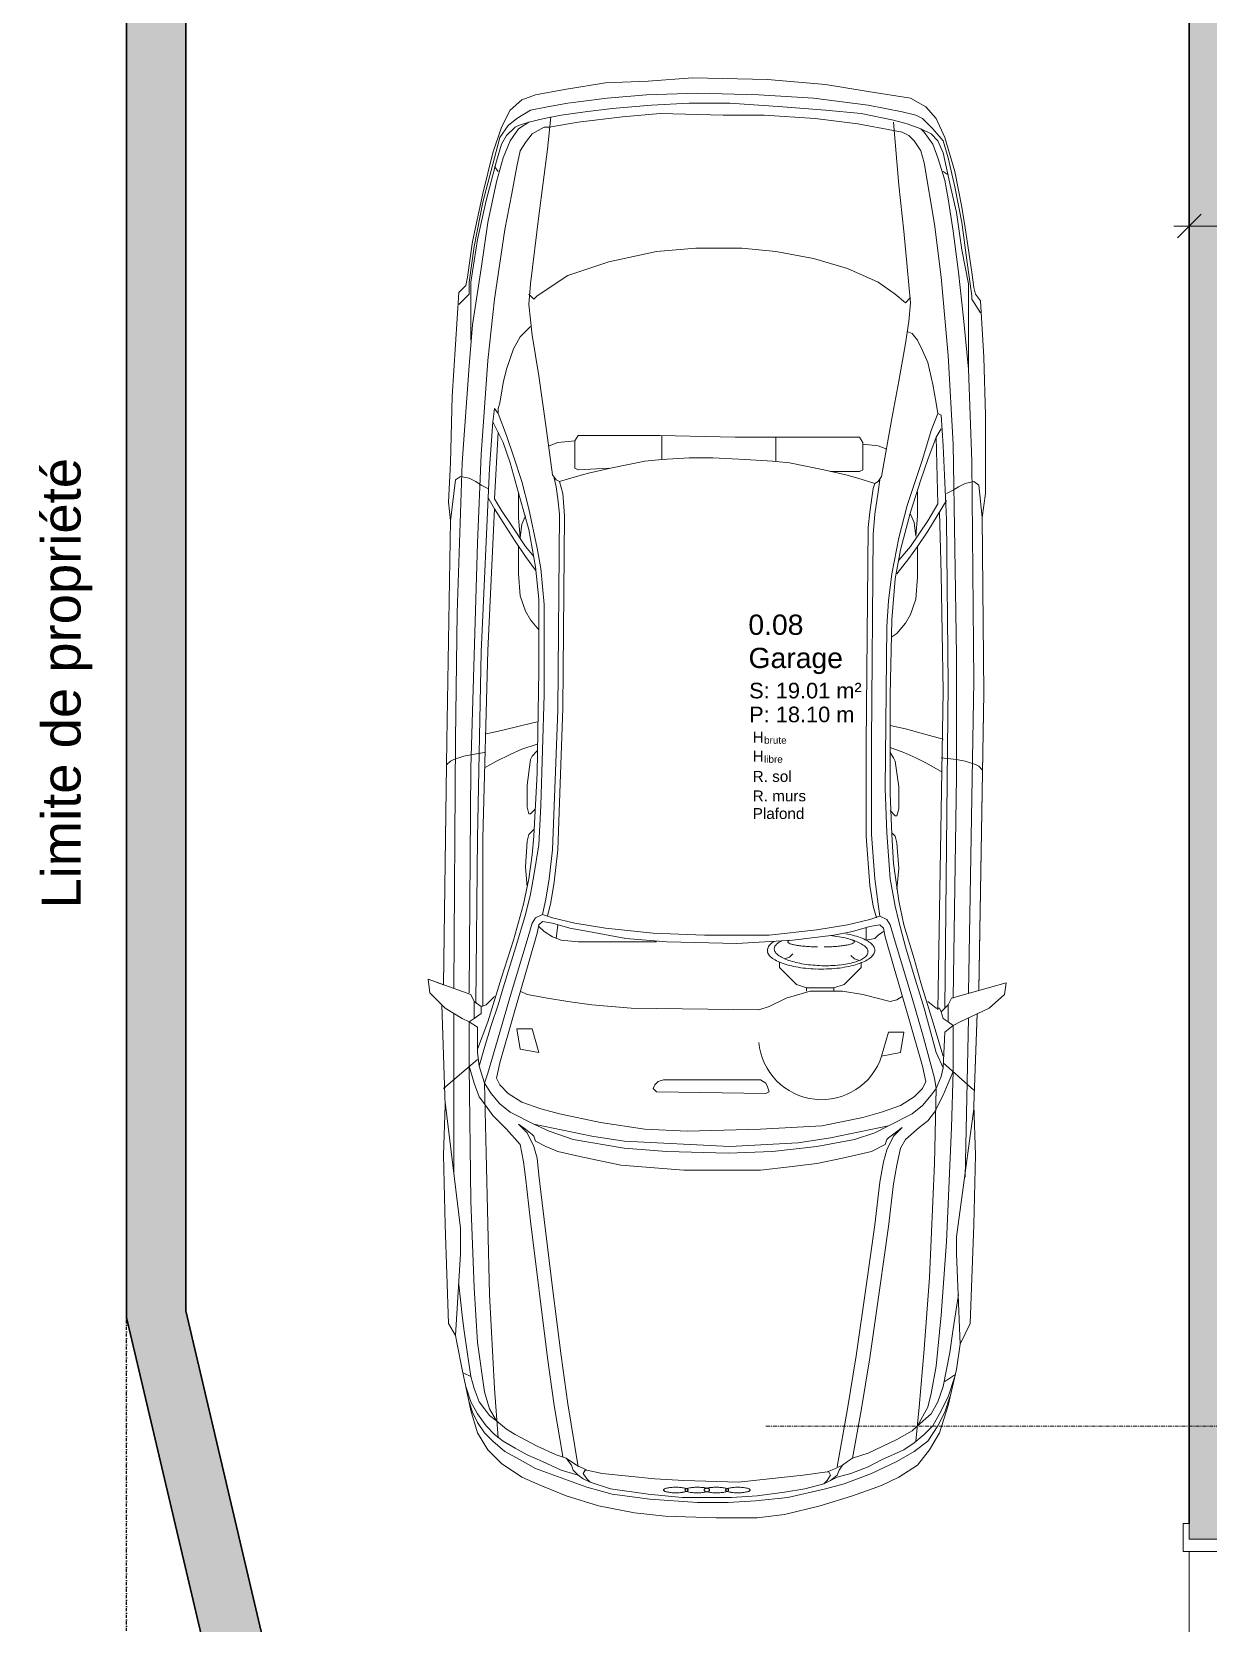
# Model space of a CAD drawing. Header units: millimetres. Extents: x -83 to 30397, y 298 to 25043.
# Drawn here: x 1936 to 5710, y 11233 to 16340 of the extents above; entities that cross this region are included whole.
import ezdxf

# ---------------------------------------------------------------- set-up
doc = ezdxf.new("R2010")
doc.units = ezdxf.units.MM
for name, pattern in [('Dash dot', [21, 10, -5, 1, -5]), ('Double dash', [55, 20, -5, 10, -5, 10, -5]), ('Grid Line', [22.225, 12.7, -3.175, 3.175, -3.175])]:
    doc.linetypes.add(name, pattern=pattern)
for name, color, linetype, lineweight in [('A-ANNO-DIMS', 211, 'Continuous', 9), ('A-ANNO-DIMS-50', 211, 'Continuous', 9), ('A-AREA-IDEN', 2, 'Continuous', 9), ('A-DETL-MBND', 5, 'Continuous', 9), ('A-DOOR', 31, 'Continuous', 9), ('A-DOOR-FRAM', 31, 'Continuous', 18), ('A-FLOR', 192, 'Continuous', 9), ('A-WALL', 113, 'Continuous', 9), ('A-WALL-PATT', 111, 'Continuous', 35), ('C-PROP-LINE', 91, 'Double dash', 25), ('G-ANNO-TEXT', 231, 'Continuous', 9), ('S-GRID', 1, 'Continuous', 9)]:
    doc.layers.add(name, color=color, linetype=linetype, lineweight=lineweight)
doc.styles.add('Arial', font='arial.ttf', dxfattribs={"height": 75})
doc.styles.add('Arial_10', font='arial.ttf', dxfattribs={"height": 125})
doc.styles.add('Arial_3', font='arial.ttf', dxfattribs={"height": 0.7})
doc.styles.add('Arial_4', font='arial.ttf', dxfattribs={"height": 0.454924})
doc.styles.add('Arial_5', font='arial.ttf', dxfattribs={"height": 50})
doc.styles.add('Arial_6', font='arial.ttf', dxfattribs={"height": 65})
doc.dimstyles.new('ANNOTATION_1_5MM_BLACK_2', dxfattribs={"dimscale": 304.8, "dimtxt": 76.519455, "dimasz": 0.246063, "dimexe": 0.164042, "dimexo": 0.0625, "dimgap": 0.065617, "dimtad": 1, "dimdec": 1, "dimlfac": 0.1, "dimrnd": 0.5, "dimdsep": 46, "dimtxsty": 'Arial', "dimblk1": 'OBLIQUE', "dimblk2": 'OBLIQUE', "dimsah": 1, "dimcen": 0.09, "dimdle": 0.164042, "dimazin": 0, "dimtfac": 1, "dimtdec": 4, "dimtix": 1, "dimtmove": 0, "dimatfit": 3, "dimfxl": 0.164042, "dimfxlon": 1, "dimtvp": 1, "dimtolj": 1, "dimtzin": 0, "dimarcsym": 2})

# ---------------------------------------------------------------- blocks, each defined once
blk = doc.blocks.new('DOOR_SIMPLE _U-CASING - 1010 x 2135-688134-N_F_ E_0')
at = {"layer": 'A-DOOR'}
for p, q in [((-465, 326.5), (465, 326.5)), ((465, -346.5), (465, -1256.5))]:
    blk.add_line(p, q, dxfattribs=at)
at = {"layer": 'A-DOOR', "lineweight": 18}
for p, q in [((-465, -286.5), (465, -286.5)), ((-465, -326.5), (-465, -286.5)), ((465, -286.5), (465, -326.5)), ((465, -326.5), (-465, -326.5))]:
    blk.add_line(p, q, dxfattribs=at)
at = {"layer": 'A-DOOR'}
blk.add_arc((465, -326.5), 930, 180, 270, dxfattribs=at)
at = {"layer": 'A-DOOR-FRAM'}
for p, q in [((-555, 346.5), (-465, 346.5)), ((-555, 326.5), (-555, 346.5)), ((-505, 326.5), (-555, 326.5)), ((-505, -326.5), (-505, 326.5)), ((-465, 346.5), (-465, -346.5)), ((465, 346.5), (555, 346.5)), ((465, -346.5), (465, 346.5)), ((505, 326.5), (505, -326.5)), ((555, 326.5), (505, 326.5)), ((555, 346.5), (555, 326.5)), ((-555, -326.5), (-505, -326.5)), ((-555, -346.5), (-555, -326.5)), ((-465, -346.5), (-555, -346.5)), ((555, -346.5), (465, -346.5)), ((505, -326.5), (555, -326.5)), ((555, -326.5), (555, -346.5))]:
    blk.add_line(p, q, dxfattribs=at)
blk = doc.blocks.new('CAR - F_audi_a8_o_dwg-304222-N_F_ E_0')
at = {"layer": 'A-DETL-MBND'}
for p, q in [((1637.8, 762.5), (1534.1, 884.5)), ((503.3, 786.9), (515.5, 811.3)), ((1235.3, 847.9), (1802.6, 847.9)), ((1827, 750.3), (1845.3, 774.7)), ((4834.3, 701.5), (4816, 689.3)), ((2071, 481.9), (2119.8, 475.8)), ((3785.1, 103.7), (3870.5, 103.7)), ((3779, -305), (3864.4, -305)), ((1894.1, -414.8), (1894.1, -512.4)), ((484.9, -908.9), (509.3, -945.5)), ((1625.7, -902.8), (1528.1, -1012.6)), ((1808.7, -896.7), (1833.1, -921.1)), ((4816, -902.8), (4803.8, -921.1)), ((1216.9, -982.1), (1784.2, -994.3))]:
    blk.add_line(p, q, dxfattribs=at)
at = {"layer": 'A-DETL-MBND', "flags": 128}
for points in [[(1802.6, -1024.8), (1473.2, -1012.6), (1296.2, -1018.7), (1046.1, -1012.6), (692.4, -1000.4), (619.2, -963.8), (527.6, -951.6), (399.6, -921.1), (302, -890.6), (240.9, -854), (186.1, -811.3), (143.3, -744.2), (112.8, -683.2), (76.3, -579.5), (39.6, -463.6), (9.2, -335.5), (-3.1, -237.9), (-3.1, -91.5), (3.1, 91.5), (15.3, 201.3), (39.6, 329.4), (76.3, 445.3), (112.8, 536.8), (143.3, 603.9), (192.1, 677.1), (240.9, 725.9), (302, 762.5), (381.3, 786.9), (527.6, 817.4), (619.2, 835.7), (649.6, 841.8), (692.4, 866.2), (1046.1, 878.4), (1296.2, 884.5), (1473.2, 878.4), (1833.1, 890.6), (1473.2, 878.4), (1296.2, 884.5), (1046.1, 878.4), (692.4, 866.2), (649.6, 841.8), (619.2, 835.7), (527.6, 817.4), (381.3, 786.9), (302, 762.5), (240.9, 725.9), (192.1, 677.1), (143.3, 603.9), (112.8, 536.8), (76.3, 445.3), (39.6, 329.4), (15.3, 201.3), (3.1, 91.5), (-3.1, -91.5), (-3.1, -237.9), (9.2, -335.5), (39.6, -463.6), (76.3, -579.5), (112.8, -683.2), (143.3, -744.2), (186.1, -811.3), (240.9, -854), (302, -890.6), (399.6, -921.1), (527.6, -951.6), (619.2, -963.8), (692.4, -1000.4), (1046.1, -1012.6), (1296.2, -1018.7), (1473.2, -1012.6), (1800.7, -1024.7), (1820.8, -1067.5), (1869.7, -1122.4), (1912.4, -1128.5), (1884.9, -1030.8), (2949.3, -1049.2), (3577.7, -1043.1), (3663.1, -1055.3), (3943.7, -1055.3), (4151.1, -1049.2), (4352.4, -1037), (4376.8, -1018.7), (4401.2, -1012.6), (4456.1, -1006.5), (4614.6, -982.1), (4687.8, -969.9), (4816, -945.5), (4938, -908.9), (5005.1, -878.4), (5047.8, -841.8), (5078.3, -786.9), (5102.6, -634.4), (5127.1, -481.9), (5145.3, -274.5), (5151.4, -6.1), (5139.3, 152.5), (5133.2, 305), (5108.8, 451.4), (5090.5, 555.1), (5072.2, 603.9), (5035.6, 646.6), (4974.6, 677.1), (4883.1, 707.6), (4736.6, 744.2), (4565.8, 780.8), (4437.8, 799.1), (4407.3, 805.2), (4382.9, 829.6), (4010.8, 854), (3772.8, 860.1), (3632.6, 866.2), (3565.4, 860.1), (2778.6, 872.3), (1904.8, 884.5), (1924.6, 939.4), (1875.8, 933.3), (1833.1, 890.6)], [(649.6, 841.8), (942.5, 823.5), (1034, 823.5), (1485.3, 878.4)], [(3681.3, 725.9), (3693.6, 750.3), (3705.8, 768.6), (3718, 793), (3724.1, 823.5), (3711.8, 841.8), (3565.4, 860.1), (2778.6, 872.3), (1906.2, 884.5)], [(2693.2, 872.3), (2705.3, 860.1), (2711.4, 847.9), (2723.7, 811.3), (2729.8, 780.8), (2735.8, 738.1)], [(3577.7, -1043.1), (3663.1, -1055.3), (3943.7, -1055.3), (4151.1, -1049.2), (4352.4, -1037), (4376.8, -1018.7), (4401.2, -1012.6), (4456.1, -1006.5), (4614.6, -982.1), (4687.8, -969.9), (4816, -945.5), (4938, -908.9), (5005.1, -878.4), (5047.8, -841.8), (5078.3, -786.9), (5102.6, -634.4), (5127.1, -481.9), (5145.3, -274.5), (5151.4, -6.1), (5139.3, 152.5), (5133.2, 305), (5108.8, 451.4), (5090.5, 555.1), (5072.2, 603.9), (5035.6, 646.6), (4974.6, 677.1), (4883.1, 707.6), (4736.6, 744.2), (4565.8, 780.8), (4437.8, 799.1), (4407.3, 805.2), (4382.9, 829.6), (4010.8, 854), (3772.8, 860.1), (3632.6, 866.2), (3565.4, 860.1)], [(466.7, 805.2), (411.8, 786.9), (369.1, 762.5), (326.4, 732), (295.9, 701.5), (271.5, 671), (247.1, 628.3), (222.7, 585.6), (198.3, 530.7), (167.8, 463.6), (149.5, 402.6), (137.3, 384.3), (125.1, 359.9), (100.7, 286.7), (82.3, 152.5), (70.1, 30.5), (70.1, -146.4), (76.3, -237.9), (88.5, -335.5), (100.7, -408.7), (118.9, -475.8), (131.2, -500.2), (143.3, -524.6), (155.6, -573.4), (180, -634.4), (204.3, -683.2), (240.9, -762.5), (265.3, -799.1), (295.9, -835.7), (326.4, -866.2), (369.1, -890.6), (430.1, -921.1), (503.3, -945.5)], [(1613.5, 793), (1131.6, 786.9), (820.5, 774.7), (625.3, 762.5), (448.4, 738.1), (387.3, 719.8), (344.7, 695.4), (362.9, 719.8), (387.3, 738.1), (411.8, 756.4), (460.6, 774.7), (503.3, 786.9), (582.6, 799.1), (674.1, 811.3), (722.8, 817.4), (832.7, 829.6)], [(4108.4, -994.3), (4291.3, -976), (4456.1, -957.7), (4602.5, -939.4), (4718.4, -921.1), (4785.4, -908.9), (4864.8, -884.5), (4913.6, -866.2), (4956.3, -835.7), (4968.5, -823.5), (4986.8, -774.7), (4999, -725.9), (5023.3, -610), (5035.6, -481.9), (5047.8, -329.4), (5060, -140.3), (5060, 6.1), (5053.8, 140.3), (5041.7, 280.6), (5029.4, 378.2), (5017.3, 463.6), (5005.1, 524.6), (4992.9, 579.5), (4968.5, 616.1), (4925.8, 646.6), (4864.8, 671), (4779.3, 695.4), (4633, 725.9), (4468.3, 750.3), (4267, 780.8), (4120.6, 793), (3772.8, 817.4), (3236.1, 835.7), (2784.6, 841.8), (1894.1, 847.9)], [(4309.7, -1037), (4358.5, -1006.5), (4370.6, -1006.5), (4498.8, -988.2), (4633, -969.9), (4761.1, -945.5), (4864.8, -921.1), (4925.8, -902.8), (4968.5, -866.2), (5005.1, -829.6), (5017.3, -805.2), (5029.4, -756.4), (5053.8, -634.4), (5078.3, -439.2), (5090.5, -244), (5096.6, -24.4), (5090.5, 158.6), (5078.3, 298.9), (5060, 439.2), (5047.8, 512.4), (5035.6, 573.4), (5005.1, 622.2), (4980.6, 652.7), (4938, 683.2), (4864.8, 701.5), (4706.1, 744.2), (4547.6, 774.7), (4419.4, 793), (4376.8, 793), (4340.1, 829.6)], [(411.8, 793), (375.2, 780.8), (338.6, 762.5), (302, 738.1), (271.5, 707.6), (234.8, 664.9), (204.3, 610), (173.9, 555.1), (106.8, 372.1), (82.3, 280.6), (64.1, 146.4), (51.9, -24.4), (51.9, -134.2), (58, -231.8), (70.1, -347.7), (100.7, -481.9), (118.9, -549), (155.6, -646.6), (198.3, -738.1), (234.8, -799.1), (271.5, -847.9), (326.4, -884.5), (375.2, -908.9), (430.1, -927.2)], [(1613.5, 756.4), (1662.2, 762.5), (1753.8, 762.5), (1772.1, 793), (1613.5, 793), (1552.5, 774.7), (1503.7, 756.4), (1479.3, 738.1), (1436.6, 707.6), (1387.8, 658.8), (1332.8, 610), (1271.9, 597.8), (1216.9, 591.7), (1058.4, 573.4), (570.4, 512.4), (399.6, 488), (216.6, 457.5)], [(283.6, 689.3), (460.6, 701.5), (796.1, 719.8), (1302.4, 732), (1552.5, 738.1), (1613.5, 756.4), (1680.6, 738.1), (1759.8, 713.7), (1833.1, 689.3), (1894.1, 671), (2052.7, 622.2), (2156.4, 591.7), (2229.6, 573.4), (2296.7, 561.2), (2406.5, 542.9), (2546.8, 536.8), (2943.3, 524.6), (3266.6, 524.6), (3394.6, 536.8), (3467.8, 549), (3608.1, 579.5), (3705.8, 603.9), (3797.3, 634.4), (3870.5, 658.8), (3949.8, 689.3), (3968.1, 689.3), (3986.4, 683.2), (4059.6, 671), (4108.4, 658.8), (4181.6, 634.4), (4224.3, 610), (4248.6, 585.6), (4260.9, 573.4)], [(1674.5, 762.5), (1772.1, 725.9), (1930.7, 677.1), (2064.8, 634.4), (2193, 597.8), (2284.5, 579.5), (2369.8, 567.3), (2437, 561.2), (2662.6, 549), (3028.6, 542.9), (3284.8, 542.9), (3400.8, 555.1), (3535, 579.5), (3644.8, 610), (3772.8, 646.6), (3846.1, 671), (3919.3, 707.6)], [(1784.2, 774.7), (1802.6, 750.3), (1827, 750.3), (1833.1, 732), (1863.6, 701.5)], [(1827, 744.2), (2430.8, 744.2), (3101.8, 725.9), (3608.1, 701.5)], [(1839.2, 768.6), (2430.8, 762.5), (3095.8, 750.3), (3754.6, 719.8), (3919.3, 707.6), (3968.1, 701.5), (3949.8, 689.3)], [(1875.8, 793), (2681, 786.9), (3486.1, 762.5), (3803.3, 750.3), (4138.9, 725.9), (4358.5, 701.5), (4608.6, 664.9), (4736.6, 640.5), (4834.3, 622.2), (4889.2, 610), (4919.7, 591.7), (4950.2, 567.3), (4974.6, 524.6), (4974.6, 506.3), (4992.9, 402.6), (5011.1, 244), (5023.3, 109.8), (5017.3, -115.9), (5017.3, -262.3), (5005.1, -445.3), (4986.8, -597.8), (4962.4, -725.9), (4956.3, -756.4), (4944.1, -780.8), (4925.8, -799.1), (4889.2, -823.5), (4846.5, -835.7), (4626.9, -872.3), (4437.8, -896.7), (4157.2, -921.1), (3840, -939.4), (3467.8, -945.5), (3083.6, -951.6), (2650.5, -951.6), (1857.5, -939.4)], [(4212.1, 786.9), (4419.4, 786.9), (4572, 762.5), (4712.3, 732), (4852.6, 695.4), (4913.6, 677.1), (4944.1, 658.8), (4974.6, 628.3), (4980.6, 616.1), (4992.9, 579.5)], [(344.7, 695.4), (314.1, 658.8), (295.9, 628.3), (253.2, 549), (222.7, 481.9), (210.5, 445.3), (186.1, 408.7), (167.8, 372.1), (155.6, 317.2), (137.3, 128.1), (131.2, 24.4), (125.1, -170.8), (137.3, -280.6), (149.5, -402.6), (161.6, -488), (173.9, -518.5), (186.1, -542.9), (198.3, -561.2), (210.5, -579.5)], [(2681, 738.1), (2705.3, 695.4), (2729.8, 646.6), (2748.1, 603.9), (2766.4, 549)], [(2845.7, 549), (2833.4, 603.9), (2815.2, 677.1), (2803, 732)], [(3388.6, 555.1), (3437.3, 591.7), (3492.3, 628.3), (3559.3, 671), (3608.1, 701.5), (3650.8, 725.9)], [(3437.3, 561.2), (3474, 591.7), (3547.2, 640.5), (3602.1, 677.1), (3644.8, 701.5), (3882.6, 689.3)], [(180, 402.6), (405.6, 439.2), (576.5, 463.6), (820.5, 494.1), (1064.5, 524.6), (1223.1, 542.9), (1284.1, 549), (1326.8, 561.2), (1375.6, 585.6), (1406.1, 616.1), (1387.8, 591.7), (1369.5, 567.3), (1363.3, 561.2), (1345.1, 555.1), (1326.8, 518.5), (1308.5, 475.8), (1290.1, 396.5), (1259.7, 250.1), (1241.3, 24.4), (1241.3, -250.1), (1253.6, -353.8), (1265.8, -451.4), (1284.1, -542.9), (1308.5, -646.6), (1332.8, -695.4), (1351.2, -701.5), (1357.3, -707.6), (1375.6, -732), (1393.8, -756.4), (1363.3, -725.9), (1314.6, -701.5), (1271.9, -689.3), (1198.7, -677.1), (1046.1, -658.8), (826.6, -628.3), (576.5, -591.7), (387.3, -561.2), (180, -524.6)], [(1863.6, -756.4), (1851.3, -738.1), (1845.3, -713.7), (1869.7, -616.1), (1881.8, -542.9), (1881.8, -427), (1857.5, -341.6), (1827, -280.6), (1814.8, -244), (1820.8, 213.5), (1833.1, 353.8), (1845.3, 439.2), (1857.5, 512.4), (1869.7, 585.6), (1881.8, 610)], [(2254, 585.6), (2327.2, 591.7), (2418.7, 585.6), (2443.1, 579.5), (2461.3, 561.2)], [(2534.6, 555.1), (2516.3, 573.4), (2516.3, 579.5), (2540.6, 585.6), (2620, 585.6), (2711.4, 573.4), (2723.7, 567.3), (2742, 549)], [(3175.1, 542.9), (3211.7, 573.4), (3242.1, 591.7), (3297.1, 610), (3376.4, 616.1), (3474, 616.1)], [(3583.8, 591.7), (3553.3, 603.9), (3504.5, 610), (3577.7, 616.1), (3663.1, 616.1)], [(5011.1, 500.2), (4895.3, 512.4), (4657.3, 542.9), (4413.3, 573.4), (4340.1, 579.5), (4230.4, 567.3), (4084, 542.9), (3907.1, 518.5), (3730.1, 494.1), (3711.8, 481.9), (3705.8, 469.7), (3724.1, 408.7), (3736.3, 366), (3754.6, 286.7), (3779, 164.7), (3785.1, 103.7), (3791.2, 6.1), (3791.2, -79.3), (3785.1, -195.2), (3779, -292.8), (3772.8, -353.8), (3748.5, -475.8), (3730.1, -555.1), (3718, -597.8), (3699.7, -658.8), (3705.8, -671), (3724.1, -683.2), (3931.4, -719.8), (4065.7, -744.2), (4199.8, -768.6), (4279.2, -780.8), (4346.3, -786.9), (4474.4, -774.7), (4602.5, -762.5), (4767.2, -744.2), (4992.9, -725.9)], [(4376.8, 579.5), (4358.5, 561.2), (4370.6, 549), (4443.8, 439.2), (4492.6, 292.8), (4529.3, 122), (4541.4, -18.3), (4541.4, -183), (4529.3, -305), (4504.9, -439.2), (4468.3, -561.2), (4419.4, -671), (4376.8, -732), (4346.3, -768.6), (4364.6, -786.9)], [(1406.1, 561.2), (1381.7, 506.3), (1351.2, 420.9), (1320.7, 237.9), (1308.5, 85.4), (1302.4, -134.2), (1308.5, -292.8), (1326.8, -451.4), (1351.2, -585.6), (1375.6, -658.8), (1400, -707.6)], [(2113.7, 542.9), (2095.3, 524.6), (2077.1, 494.1), (2064.8, 463.6), (2058.8, 402.6), (2058.8, 122)], [(2156.4, 530.7), (2211.3, 518.5), (2284.5, 506.3), (2388.2, 494.1), (2888.4, 475.8), (3589.8, 469.7), (3644.8, 475.8), (3687.4, 481.9), (3718, 488)], [(2150.2, 512.4), (2199.1, 500.2), (2272.2, 488), (2388.2, 475.8), (2894.5, 457.5), (3583.8, 451.4), (3663.1, 457.5), (3705.8, 469.7)], [(3833.8, 506.3), (3846.1, 475.8), (3852.1, 414.8)], [(149.5, 402.6), (167.8, 420.9), (186.1, 427), (210.5, 445.3)], [(3754.6, 292.8), (3748.5, 402.6), (3754.6, 414.8), (3852.1, 414.8), (3870.5, 402.6), (3870.5, 109.8), (3864.4, -158.6), (3864.4, -311.1), (3864.4, -603.9), (3846.1, -616.1), (3748.5, -616.1), (3742.4, -603.9), (3742.4, -500.2)], [(125.1, 359.9), (137.3, 372.1), (155.6, 384.3), (167.8, 378.2), (167.8, 372.1)], [(1881.8, -414.8), (1894.1, -414.8), (1906.2, -378.2), (1942.8, -341.6), (1967.3, -317.2), (1985.6, -317.2)], [(1997.8, -335.5), (2003.8, -353.8), (2016.1, -366)], [(118.9, -475.8), (131.2, -488), (149.5, -500.2), (161.6, -494.1), (161.6, -488)], [(131.2, -500.2), (149.5, -524.6), (167.8, -530.7), (186.1, -542.9)], [(1881.8, -512.4), (1894.1, -512.4), (1906.2, -549), (1942.8, -585.6), (1967.3, -610), (1985.6, -610)], [(1607.3, -902.8), (1735.5, -908.9), (1759.8, -939.4), (1595.2, -939.4), (1552.5, -921.1), (1509.8, -902.8), (1448.8, -872.3), (1418.2, -847.9), (1393.8, -817.4), (1351.2, -768.6), (1320.7, -750.3), (1259.7, -738.1), (1192.6, -725.9), (1040.1, -707.6), (820.5, -677.1), (570.4, -640.5), (381.3, -610), (210.5, -579.5), (228.8, -634.4), (277.6, -738.1), (308.1, -793), (326.4, -811.3)], [(1991.7, -603.9), (1997.8, -585.6), (2010, -573.4)], [(3821.7, -701.5), (3833.8, -671), (3840, -616.1)], [(2107.6, -628.3), (2064.8, -628.3), (2071, -658.8), (2083.2, -671), (2095.3, -689.3)], [(2144.2, -664.9), (2186.8, -652.7), (2260.1, -640.5), (2437, -628.3), (2766.4, -628.3), (3541.1, -634.4), (3596, -640.5), (3681.3, -652.7), (3699.7, -658.8)], [(2150.2, -677.1), (2193, -671), (2284.5, -658.8), (2443.1, -646.6), (2772.5, -646.6), (3516.6, -652.7), (3589.8, -658.8), (3669.2, -671), (3711.8, -677.1)], [(271.5, -805.2), (393.5, -817.4), (600.8, -835.7), (857.1, -854), (1265.8, -872.3), (1534.1, -878.4), (1576.8, -896.7), (1607.3, -902.8), (1662.2, -878.4), (1820.8, -835.7), (1936.8, -799.1), (2040.5, -768.6), (2132, -744.2), (2186.8, -732), (2284.5, -713.7), (2449.2, -701.5), (2607.8, -695.4), (3187.3, -701.5), (3278.8, -707.6), (3376.4, -719.8), (3504.5, -744.2), (3620.4, -774.7), (3785.1, -829.6), (3888.8, -860.1), (3949.8, -884.5), (3986.4, -878.4), (4053.4, -866.2), (4132.8, -847.9), (4175.4, -829.6), (4212.1, -811.3), (4236.5, -793), (4242.6, -774.7)], [(1650.1, -902.8), (1772.1, -866.2), (1912.4, -823.5), (1997.8, -799.1), (2119.8, -762.5), (2205.2, -744.2), (2339.3, -725.9), (2443.1, -719.8), (2589.4, -713.7), (2943.3, -713.7), (3211.7, -719.8), (3358.1, -732), (3461.8, -750.3), (3596, -786.9), (3711.8, -823.5), (3785.1, -847.9), (3864.4, -878.4), (3894.8, -896.7)], [(2247.8, -738.1), (2321.1, -744.2), (2412.6, -738.1), (2437, -732), (2449.2, -719.8)], [(2528.5, -713.7), (2510.1, -732), (2510.1, -738.1), (2534.6, -744.2), (2613.8, -744.2), (2705.3, -732), (2717.6, -725.9), (2735.8, -713.7)], [(2668.8, -896.7), (2699.3, -841.8), (2717.6, -805.2), (2735.8, -762.5), (2754.1, -713.7)], [(2784.6, -902.8), (2796.8, -854), (2809.1, -811.3), (2821.3, -768.6), (2833.4, -713.7)], [(3150.6, -719.8), (3162.8, -738.1), (3199.4, -768.6), (3230, -786.9), (3284.8, -805.2), (3364.1, -811.3), (3474, -811.3)], [(3376.4, -738.1), (3431.3, -780.8), (3474, -811.3), (3528.8, -847.9), (3638.6, -915)], [(3425.2, -744.2), (3474, -786.9), (3565.4, -847.9), (3626.5, -884.5), (3864.4, -878.4)], [(3669.2, -811.3), (3583.8, -811.3), (3510.6, -805.2), (3559.3, -799.1), (3589.8, -786.9)], [(1595.2, -939.4), (1393.8, -933.3), (985.2, -915), (722.8, -896.7), (539.9, -878.4), (442.3, -860.1), (393.5, -847.9), (326.4, -811.3), (369.1, -860.1), (411.8, -884.5), (466.7, -902.8), (588.7, -927.2), (674.1, -939.4), (796.1, -957.7)], [(1772.1, -921.1), (1784.2, -902.8), (1808.7, -896.7), (1820.8, -890.6), (1820.8, -878.4), (1845.3, -847.9)], [(1875.8, -994.3), (2992.1, -1012.6), (3779, -1006.5), (4108.4, -994.3), (4413.3, -994.3), (4535.3, -969.9), (4669.6, -951.6), (4773.3, -927.2), (4883.1, -902.8), (4925.8, -884.5), (4950.2, -860.1), (4968.5, -823.5)], [(1814.8, -884.5), (2955.4, -902.8), (3376.4, -896.7), (3596, -890.6)], [(1820.8, -908.9), (2979.8, -921.1), (3571.6, -915), (3833.8, -902.8), (3943.7, -896.7), (3949.8, -884.5)], [(2674.8, -1043.1), (2687.1, -1030.9), (2693.2, -1018.7), (2705.3, -982.1), (2711.4, -951.6), (2717.6, -896.7)], [(619.2, -963.8), (942.5, -951.6), (1003.5, -951.6), (1460.9, -1012.6)], [(1888, -1030.9), (2949.3, -1049.2), (3577.7, -1043.1), (3693.6, -1030.9), (3705.8, -1012.6), (3699.7, -982.1), (3687.4, -957.7), (3675.3, -939.4), (3663.1, -915)]]:
    blk.add_lwpolyline(points, dxfattribs=at)
for points in [[(1924.6, 939.4), (1869.7, 786.9), (1845.3, 774.7), (1784.2, 774.7), (1772.1, 793), (1784.2, 817.4), (1820.8, 878.4), (1875.8, 933.3)], [(2083.2, -48.8), (2089.3, 134.2), (2107.6, 305), (2125.8, 414.8), (2144.2, 494.1), (2156.4, 530.7), (2144.2, 555.1), (2125.8, 567.3), (2064.8, 585.6), (1863.6, 646.6), (1735.5, 683.2), (1589.1, 725.9), (1552.5, 738.1), (1515.8, 713.7), (1479.3, 683.2), (1448.8, 646.6), (1406.1, 561.2), (1363.3, 353.8), (1345.1, 237.9), (1326.8, -140.3), (1338.9, -384.3), (1357.3, -500.2), (1400, -707.6), (1442.7, -793), (1473.2, -829.6), (1509.8, -860.1), (1534.1, -878.4), (1570.8, -872.3), (1729.3, -829.6), (1857.5, -793), (2058.8, -732), (2119.8, -713.7), (2138.1, -701.5), (2150.2, -677.1), (2138.1, -640.5), (2119.8, -561.2), (2101.4, -451.4), (2083.2, -280.6)], [(2058.8, 85.4), (2071, 231.8), (2095.3, 366), (2107.6, 433.1), (2125.8, 494.1), (2132, 530.7), (2119.8, 542.9), (2089.3, 549), (1985.6, 579.5), (1796.5, 634.4), (1625.7, 683.2), (1570.8, 695.4), (1546.4, 683.2), (1515.8, 652.7), (1485.3, 603.9), (1460.9, 536.8), (1442.7, 469.7), (1412.1, 323.3), (1387.8, 164.7), (1381.7, 12.2), (1387.8, -250.1), (1400, -469.7), (1430.5, -616.1), (1448.8, -683.2), (1473.2, -750.3), (1503.7, -799.1), (1534.1, -829.6), (1558.6, -841.8), (1613.5, -829.6), (1784.2, -780.8), (1973.3, -725.9), (2077.1, -695.4), (2107.6, -689.3), (2119.8, -677.1), (2113.7, -640.5), (2095.3, -579.5), (2083.2, -512.4), (2064.8, -366), (2052.7, -164.7)], [(1662.2, 542.9), (1747.7, 567.3), (1747.7, 622.2), (1674.5, 610)], [(1522, 122), (1515.8, -268.4), (1522, -280.6), (1540.2, -274.5), (1552.5, -268.4), (1564.7, -250.1), (1564.7, 97.6), (1558.6, 115.9), (1546.4, 128.1), (1534.1, 134.2)], [(1650.1, -683.2), (1735.5, -707.6), (1735.5, -762.5), (1662.2, -750.3)], [(1820.8, -1067.5), (1869.7, -1122.4), (1912.4, -1128.5), (1857.5, -933.3), (1833.1, -921.1), (1772.1, -921.1), (1759.8, -939.4), (1772.1, -963.8)]]:
    blk.add_lwpolyline(points, close=True, dxfattribs=at)
at = {"layer": 'A-DETL-MBND'}
for centre, radius, start, end in [((280.1, 53), 193.3, 177.3126, 179.8641), ((259.6, 54), 172.8, 174.5866, 177.3366), ((224, 57.5), 137, 171.4227, 174.6345), ((182.1, 63.9), 94.6, 167.3758, 171.4896), ((143.6, 72.7), 55.2, 161.6336, 167.5415), ((115.7, 82.2), 25.7, 152.1722, 162.0435), ((101, 90.2), 8.99, 133.4246, 153.4161), ((96.9, 94.6), 2.96, 92.769, 134.3714), ((96.6, 94.6), 2.96, 45.3247, 86.9272), ((92.5, 90.2), 8.99, 26.2976, 46.2891), ((77.8, 82.3), 25.7, 17.6653, 27.5365), ((49.8, 73), 55.2, 12.1651, 18.0729), ((11.3, 64.4), 94.6, 8.211, 12.3248), ((-30.6, 58.2), 137, 5.0721, 8.2839), ((-66.2, 54.9), 172.8, 2.366, 5.116), ((-86.7, 53.9), 193.3, 359.8429, 2.3943), ((280.1, 52.9), 193.3, 179.8429, 182.3943), ((259.6, 52), 172.8, 182.366, 185.116), ((224, 48.7), 137, 185.0796, 188.2913), ((222.4, -18.6), 135.5, 171.7593, 175.0084), ((182.1, 42.5), 94.6, 188.211, 192.3248), ((181.1, -12.5), 93.6, 167.6748, 171.8346), ((143.6, 33.9), 55.2, 192.1651, 198.0729), ((143, -4), 54.6, 161.8658, 167.8341), ((115.4, 5.2), 25.5, 152.3408, 162.292), ((115.6, 24.6), 25.7, 197.6653, 207.5365), ((100.8, 13), 9, 133.4923, 153.536), ((100.9, 16.7), 8.99, 206.2828, 226.2743), ((96.7, 17.4), 3.02, 93.1614, 134.4244), ((96.7, 12.3), 2.97, 225.3357, 266.9382), ((96.4, 17.4), 3.02, 46.1663, 87.4294), ((96.4, 12.3), 2.96, 272.7798, 314.3823), ((92.4, 13), 9, 27.0383, 47.082), ((92.3, 16.7), 8.99, 313.4098, 333.4013), ((77.9, 5), 25.5, 18.3113, 28.2626), ((77.7, 24.7), 25.7, 332.1842, 342.0554), ((49.7, 34.1), 55.2, 341.6239, 347.5318), ((50.4, -4.5), 54.7, 12.7496, 18.7179), ((11.2, 42.9), 94.6, 347.384, 351.4979), ((12.4, -13.4), 93.6, 8.7572, 12.917), ((-30.6, 49.4), 137, 351.4153, 354.6271), ((-28.9, -19.9), 135.5, 5.5782, 8.8273), ((-66.2, 52.8), 172.8, 354.5935, 357.3435), ((-86.7, 53.9), 193.3, 357.3126, 359.8641), ((277.8, -22.7), 191, 177.7236, 180.3057), ((277.8, -22.8), 191, 180.2872, 182.8692), ((257.6, -21.8), 170.7, 174.9646, 177.7473), ((257.6, -23.9), 170.8, 182.8341, 185.6168), ((222.5, -27.4), 135.5, 185.5782, 188.8273), ((181.2, -33.9), 93.6, 188.7572, 192.917), ((143.2, -42.8), 54.7, 192.7496, 198.7179), ((143.2, -72.6), 54.7, 161.2821, 167.2504), ((115.7, -63), 25.5, 151.7493, 161.7006), ((101.2, -55), 9, 132.9035, 152.9472), ((97.2, -50.6), 3.02, 92.5706, 133.8337), ((96.9, -50.6), 3.02, 45.5756, 86.8386), ((92.8, -55), 9, 26.4493, 46.493), ((78.2, -62.8), 25.5, 17.7199, 27.6712), ((50.6, -43.3), 54.6, 341.8658, 347.8341), ((50.6, -72.1), 54.6, 12.1659, 18.1342), ((12.5, -34.8), 93.6, 347.6748, 351.8346), ((-28.8, -28.7), 135.5, 351.7593, 355.0084), ((-64, -23.5), 170.8, 2.8341, 5.6168), ((-64, -25.5), 170.7, 354.9715, 357.7542), ((-84.2, -24.5), 191, 0.2805, 2.8626), ((-84.2, -24.6), 191, 357.7236, 0.3057), ((277.8, -92.6), 191, 177.1308, 179.7128), ((277.8, -92.7), 191, 179.6943, 182.2764), ((257.6, -91.5), 170.8, 174.3832, 177.1659), ((257.6, -93.6), 170.7, 182.2527, 185.0354), ((222.4, -96.8), 135.5, 184.9916, 188.2407), ((222.5, -88), 135.5, 171.1727, 174.4218), ((181.2, -81.4), 93.6, 167.083, 171.2428), ((115.7, -52.3), 25.5, 198.2994, 208.2507), ((101.2, -60.3), 9, 207.0528, 227.0965), ((97.2, -64.7), 3.02, 226.1663, 267.4294), ((96.9, -64.7), 3.02, 273.1614, 314.4244), ((92.8, -60.4), 9, 313.507, 333.5507), ((78.2, -52.5), 25.5, 332.3288, 342.2801), ((12.5, -80.6), 93.6, 8.1654, 12.3252), ((-28.9, -95.5), 135.5, 351.1727, 354.4218), ((-28.8, -86.7), 135.5, 4.9916, 8.2407), ((-64, -91.9), 170.8, 354.3832, 357.1659), ((-64, -89.8), 170.7, 2.2458, 5.0285), ((-84.2, -90.8), 191, 357.1374, 359.7195), ((-84.2, -90.7), 191, 359.6943, 2.2764), ((280.1, -168.3), 193.3, 177.6057, 180.1571), ((280.1, -168.4), 193.3, 180.1359, 182.6874), ((259.6, -167.4), 172.8, 174.884, 177.634), ((224, -164.1), 137, 171.7087, 174.9204), ((181.1, -102.9), 93.6, 188.1654, 192.3252), ((182.1, -157.8), 94.6, 167.6752, 171.789), ((143, -111.3), 54.6, 192.1659, 198.1342), ((143.6, -149.3), 55.2, 161.9271, 167.8349), ((115.6, -139.9), 25.7, 152.4635, 162.3347), ((115.4, -120.6), 25.5, 197.708, 207.6592), ((100.9, -132), 8.99, 133.7257, 153.7172), ((100.8, -128.4), 9, 206.464, 226.5077), ((96.7, -132.8), 3.02, 225.5756, 266.8386), ((96.7, -127.7), 2.97, 93.0618, 134.6643), ((96.4, -127.7), 2.96, 45.6177, 87.2202), ((96.4, -132.8), 3.02, 272.5706, 313.8337), ((92.3, -132.1), 8.99, 26.5987, 46.5902), ((92.4, -128.4), 9, 312.918, 332.9617), ((77.7, -140), 25.7, 17.9446, 27.8158), ((77.9, -120.4), 25.5, 331.7374, 341.6887), ((49.7, -149.5), 55.2, 12.4682, 18.3761), ((50.4, -110.9), 54.7, 341.2821, 347.2504), ((11.2, -158.3), 94.6, 8.5021, 12.616), ((12.4, -102), 93.6, 347.083, 351.2428), ((-30.6, -164.7), 137, 5.3729, 8.5847), ((-66.2, -168.2), 172.8, 2.6565, 5.4065), ((-86.7, -169.2), 193.3, 0.1359, 2.6874), ((-86.7, -169.3), 193.3, 357.6057, 0.1571), ((259.6, -169.4), 172.8, 182.6634, 185.4134), ((224, -172.9), 137, 185.3655, 188.5773), ((182.1, -179.3), 94.6, 188.5104, 192.6242), ((143.6, -188.1), 55.2, 192.4585, 198.3664), ((115.7, -197.6), 25.7, 197.9565, 207.8278), ((101, -205.5), 8.99, 206.5839, 226.5754), ((96.9, -209.9), 2.96, 225.6286, 267.231), ((96.6, -209.9), 2.96, 273.0728, 314.6753), ((92.5, -205.6), 8.99, 313.7109, 333.7024), ((77.8, -197.7), 25.7, 332.4635, 342.3347), ((49.8, -188.3), 55.2, 341.9271, 347.8349), ((11.3, -179.8), 94.6, 347.6752, 351.789), ((-30.6, -173.5), 137, 351.7161, 354.9279), ((-66.2, -170.2), 172.8, 354.884, 357.634), ((1719.2, -468.6), 225.5, 95.1708, 252.1488), ((2053.8, -333), 67.5, 131.5573, 147.6308), ((2031.4, -307.5), 33.6, 106.3206, 131.8905), ((2028.2, -298.8), 24.2, 73.3191, 104.9558), ((2024.5, -308.5), 34.7, 47.0308, 72.0583), ((2000.7, -334.8), 70.1, 31.7377, 47.4013), ((2196.2, -406.6), 228.3, 157.1395, 164.25), ((2108.6, -369), 133, 147.1773, 157.3863), ((2160.2, -407.4), 177.1, 153.7685, 161.2208), ((2088, -371.3), 96.4, 142.8811, 154.0779), ((2047.7, -340.2), 45.5, 124.9664, 143.466), ((2034.6, -321.3), 22.5, 95.5672, 125.0822), ((2033.5, -318.3), 19.4, 60.9631, 93.4752), ((2026, -331), 34.1, 37.8878, 60.2882), ((1995, -356.1), 74, 25.1298, 38.4953), ((2407, -457.2), 445.4, 169.5034, 174.0506), ((2303.3, -437.6), 339.8, 164.1246, 169.5735), ((2356.7, -465.4), 382.2, 166.4926, 170.9466), ((2255.9, -440.8), 278.5, 161.0689, 166.573), ((2474.7, -445.2), 433.5, 172.6361, 175.2143), ((2307.4, -423.1), 264.7, 169.1391, 172.7273), ((2173.4, -396.9), 128.2, 163.5407, 169.3805), ((2092.3, -372.2), 43.5, 152.3145, 164.4305), ((2061.9, -355.6), 8.76, 120.4981, 156.2914), ((2058.7, -351.2), 3.44, 47.7094, 112.4296), ((2051.4, -359), 14.1, 20.8932, 46.8224), ((2509, -467.1), 547.8, 178.0204, 181.9797), ((2482, -465.4), 520.8, 174.0068, 178.1021), ((2482, -483.1), 508.8, 174.7677, 178.4458), ((2438.9, -478.9), 465.5, 170.8995, 174.803), ((2761.9, -465.6), 721.4, 177.2239, 179.0573), ((2639.7, -459.4), 599.1, 175.174, 177.2502), ((2480.8, -468), 519.6, 181.9905, 186.0923), ((2474.6, -483.2), 501.5, 178.4145, 182.1285), ((2418.5, -485.6), 445.2, 182.0896, 186.1109), ((2769.9, -467.4), 729.4, 180.7794, 182.5993), ((2653.5, -473), 613, 182.5741, 184.6187), ((1623.4, -455.2), 459.7, 350.5454, 354.4821), ((2404.8, -476.4), 443.2, 186.0458, 190.608), ((2300.7, -496.3), 337.2, 190.5378, 196.0149), ((2327.7, -495.6), 353.9, 186.0582, 190.7472), ((2224.3, -515.6), 248.6, 190.6517, 196.59), ((2490.9, -486.4), 449.7, 184.58, 187.0954), ((2322.1, -507.8), 279.6, 187.0124, 190.4711), ((2183.9, -533.9), 138.9, 190.2484, 195.7805), ((1809.4, -495.1), 269.3, 340.5292, 346.1582), ((1708.2, -469.6), 373.7, 346.0714, 350.5929), ((1744.8, -493.8), 348.4, 344.5797, 349.9384), ((2193.8, -527.6), 225.8, 195.8872, 203.0494), ((2131.4, -543.8), 151.6, 196.4042, 204.6754), ((2106.9, -565.2), 131.1, 202.8008, 213.1078), ((2065.6, -574.7), 78.9, 204.2912, 217.0992), ((2032, -600.6), 36.5, 216.4887, 237.9263), ((2010.8, -595.3), 42.5, 302.9164, 322.2754), ((1973.2, -565), 90.8, 321.6785, 333.3353), ((2097.6, -559), 49.1, 195.0123, 206.1701), ((2063.1, -576.7), 10.3, 202.6277, 234.6543), ((1903.7, -529), 169.1, 333.0016, 340.6882), ((2058.8, -582.2), 3.35, 240.234, 305.9508), ((1942.3, -561.3), 139.3, 328.0926, 337.9884), ((2053.1, -575.6), 12, 309.2615, 338.2349), ((2014.8, -557.1), 54.5, 335.0811, 345.4739), ((1852.6, -524), 236.5, 337.7557, 344.7002), ((2052.9, -601), 66.3, 212.6485, 228.9039), ((2031.2, -626.2), 33.1, 228.5893, 254.3928), ((2023.1, -614.5), 19.9, 238.3903, 270.3599), ((2028.2, -634.5), 24.3, 255.8007, 287.4235), ((2022.3, -612.9), 21.5, 272.5195, 302.878), ((2024.3, -624.3), 35.2, 288.6382, 313.4286), ((1999.8, -597.8), 71.3, 313.0425, 328.5318)]:
    blk.add_arc(centre, radius, start, end, dxfattribs=at)
blk = doc.blocks.new('CAR - AUDI_A8-304223-N_F_ E_0')
at = {"xscale": 0.8966363104548827, "yscale": 0.8966363104548827, "zscale": 0.8966363104548827}
blk.add_blockref('CAR - F_audi_a8_o_dwg-304222-N_F_ E_0', (-2307.2, 84.7), dxfattribs=at)
blk = doc.blocks.new('Family - ___-602283-N_F_ E_0')
at = {"layer": 'C-PROP-LINE', "color": 1, "linetype": 'Dash dot'}
blk.add_line((2239.4, 3143.8), (2239.4, 20601.9), dxfattribs=at)
blk = doc.blocks.new('ROOM_TAG_Small - ROOM_TAG_FR-570998-N_F_ E_0')
at = {"layer": 'A-AREA-IDEN', "insert": (-8.33, -5.48), "char_height": 0.7, "width": 0.8819, "attachment_point": 1, "style": 'Arial_3', "bg_fill": 3, "box_fill_scale": 1.25, "bg_fill_color": 256, "bg_fill_true_color": 13158600, "bg_fill_transparency": 0}
blk.add_mtext('H', dxfattribs=at)
at = {"layer": 'A-AREA-IDEN', "insert": (-7.6, -5.8), "char_height": 0.455, "width": 2.0042, "attachment_point": 1, "style": 'Arial_4', "bg_fill": 3, "box_fill_scale": 1.25, "bg_fill_color": 256, "bg_fill_true_color": 13158600, "bg_fill_transparency": 0}
blk.add_mtext('brute', dxfattribs=at)
at = {"layer": 'A-AREA-IDEN', "insert": (-8.33, -6.7), "char_height": 0.7, "width": 0.8819, "attachment_point": 1, "style": 'Arial_3', "bg_fill": 3, "box_fill_scale": 1.25, "bg_fill_color": 256, "bg_fill_true_color": 13158600, "bg_fill_transparency": 0}
blk.add_mtext('H', dxfattribs=at)
at = {"layer": 'A-AREA-IDEN', "insert": (-7.6, -7.02), "char_height": 0.455, "width": 1.6034, "attachment_point": 1, "style": 'Arial_4', "bg_fill": 3, "box_fill_scale": 1.25, "bg_fill_color": 256, "bg_fill_true_color": 13158600, "bg_fill_transparency": 0}
blk.add_mtext('libre', dxfattribs=at)
at = {"layer": 'A-AREA-IDEN', "insert": (-8.33, -8), "char_height": 0.7, "width": 3.1266, "attachment_point": 1, "style": 'Arial_3', "bg_fill": 3, "box_fill_scale": 1.25, "bg_fill_color": 256, "bg_fill_true_color": 13158600, "bg_fill_transparency": 0}
blk.add_mtext('R. sol', dxfattribs=at)
at = {"layer": 'A-AREA-IDEN', "insert": (-8.33, -9.25), "char_height": 0.7, "width": 4.2489, "attachment_point": 1, "style": 'Arial_3', "bg_fill": 3, "box_fill_scale": 1.25, "bg_fill_color": 256, "bg_fill_true_color": 13158600, "bg_fill_transparency": 0}
blk.add_mtext('R. murs', dxfattribs=at)
at = {"layer": 'A-AREA-IDEN', "insert": (-8.33, -10.38), "char_height": 0.7, "width": 4.2489, "attachment_point": 1, "style": 'Arial_3', "bg_fill": 3, "box_fill_scale": 1.25, "bg_fill_color": 256, "bg_fill_true_color": 13158600, "bg_fill_transparency": 0}
blk.add_mtext('Plafond', dxfattribs=at)
blk = doc.blocks.new('DIMBLOCK71-N_F_ E_0')
at = {"layer": 'A-ANNO-DIMS-50'}
for p, q in [((5649.4, 15766.4), (5649.4, 15666.4)), ((5649.4, 15716.4), (5649.4, 15766.4)), ((5649.4, 15716.4), (5686.9, 15753.9)), ((6212.4, 15766.4), (6212.4, 15666.4)), ((6212.4, 15716.4), (6212.4, 15766.4)), ((6212.4, 15716.4), (6249.9, 15753.9)), ((5599.4, 15716.4), (6212.4, 15716.4)), ((5649.4, 15716.4), (5611.9, 15678.9)), ((6212.4, 15716.4), (6174.9, 15678.9))]:
    blk.add_line(p, q, dxfattribs=at)
at = {"layer": 'A-ANNO-DIMS-50', "color": 0, "insert": (5853.2, 15837.3), "char_height": 75, "width": 186.397, "attachment_point": 1, "line_spacing_factor": 0.941778, "style": 'Arial'}
blk.add_mtext('56\\A2\\H0.5x;\\S5^  ;\\H2x;', dxfattribs=at)
blk = doc.blocks.new('_Oblique')
at = {"color": 0, "linetype": 'ByBlock', "lineweight": -2}
blk.add_line((-0.5, -0.5), (0.5, 0.5), dxfattribs=at)

msp = doc.modelspace()

# ---------------------------------------------------------------- hatches: boundary and pattern name
at = {"layer": 'A-WALL-PATT', "lineweight": 9}
for points in [[(2239.354, 12213.43), (2429.354, 12235.509), (2429.354, 16555.509), (2239.354, 16555.509), (2239.354, 12452.565)], [(4322.99, 3369.218), (4513.34, 3389.812), (2429.354, 12235.509), (2239.354, 12213.43), (3946.525, 4967.165)]]:
    msp.add_hatch(color=256, dxfattribs=at).paths.add_polyline_path(points)
at = {"layer": 'A-WALL-PATT'}
h = msp.add_hatch(color=256, dxfattribs=at)
h.paths.add_polyline_path([(6212.354, 6697.509), (6212.354, 10492.509), (5649.354, 10492.509), (5649.354, 6697.509)])
h.paths.add_polyline_path([(5649.354, 11502.509), (6212.354, 11502.509), (6212.354, 16442.509), (5649.354, 16442.509), (5649.354, 11552.509)])

# ---------------------------------------------------------------- linework, layer by layer
at = {"layer": 'A-FLOR'}
msp.add_line((5649.354, 11462.509), (5649.354, 10532.509), dxfattribs=at)
at = {"layer": 'A-WALL', "lineweight": 35}
for p, q in [((2239.354, 17005.509), (2239.354, 12213.43)), ((2429.354, 12235.509), (2429.354, 16555.509)), ((5649.354, 16555.509), (5649.354, 11552.509)), ((2239.354, 12213.43), (4322.99, 3369.218)), ((3819.354, 6335.509), (2429.354, 12235.509))]:
    msp.add_line(p, q, dxfattribs=at)
at = {"layer": 'S-GRID', "linetype": 'Grid Line'}
msp.add_line((4291.211, 11865.009), (23183.885, 11865.009), dxfattribs=at)

# ---------------------------------------------------------------- block references
at = {"layer": 'A-DETL-MBND', "rotation": 89.9999999999999}
msp.add_blockref('CAR - AUDI_A8-304223-N_F_ E_0', (4134.354, 13880.509), dxfattribs=at)
at = {"layer": 'A-DOOR', "rotation": 89.99999999999979}
msp.add_blockref('DOOR_SIMPLE _U-CASING - 1010 x 2135-688134-N_F_ E_0', (5975.854, 10997.509), dxfattribs=at)
at = {"layer": 'C-PROP-LINE', "color": 1, "linetype": 'Dash dot'}
msp.add_blockref('Family - ___-602283-N_F_ E_0', (0, 0), dxfattribs=at)

# ---------------------------------------------------------------- texts
at = {"layer": 'A-AREA-IDEN', "attachment_point": 1}
for s, insert, char_height, width, style in [('0.08', (4234.668, 14469.408), 65, 212.44719, 'Arial_6'), ('Garage', (4235.245, 14362.773), 65, 360.75937, 'Arial_6'), ('S: 19.01 m²', (4237.198, 14250.575), 50, 436.91969, 'Arial_5')]:
    msp.add_mtext(s, dxfattribs=dict(at, insert=insert, char_height=char_height, width=width, style=style))
at = {"layer": 'G-ANNO-TEXT', "color": 7, "insert": (1967.007, 13525.931), "char_height": 125, "width": 1743.67031, "attachment_point": 1, "rotation": 90, "style": 'Arial_10', "bg_fill": 3, "box_fill_scale": 1.25, "bg_fill_color": 256, "bg_fill_true_color": 13158600, "bg_fill_transparency": 0}
msp.add_mtext('Limite de propriété', dxfattribs=at)

# ---------------------------------------------------------------- dimensions: what is measured, and where the dimension line sits
at = {"layer": 'A-ANNO-DIMS'}
dim = msp.add_linear_dim(base=(6212.354, 15716.356), p1=(5649.354, 15766.356), p2=(6212.354, 15766.356), text='\\A1;56\\Q;{\\A1;{\\H0.5x;\\S5^ ;}}', dimstyle='ANNOTATION_1_5MM_BLACK_2', override={"dimpost": '<>', "dimfxl": 563}, dxfattribs=at)
dim.commit()
dim.dimension.update_dxf_attribs({"geometry": 'DIMBLOCK71-N_F_ E_0', "text_midpoint": (5930.854, 15774.649)})

# ---------------------------------------------------------------- next in the draw order: block references
at = {"layer": 'A-AREA-IDEN', "xscale": 49.99999999999998, "yscale": 49.99999999999998, "zscale": 49.99999999999998}
msp.add_blockref('ROOM_TAG_Small - ROOM_TAG_FR-570998-N_F_ E_0', (4665.046, 14367.6), dxfattribs=at)

# ---------------------------------------------------------------- next in the draw order: texts
at = {"layer": 'A-AREA-IDEN', "insert": (4237.198, 14173.988), "char_height": 50, "width": 408.86062, "attachment_point": 1, "style": 'Arial_5'}
msp.add_mtext('P: 18.10 m', dxfattribs=at)

doc.saveas('drawing.dxf')
